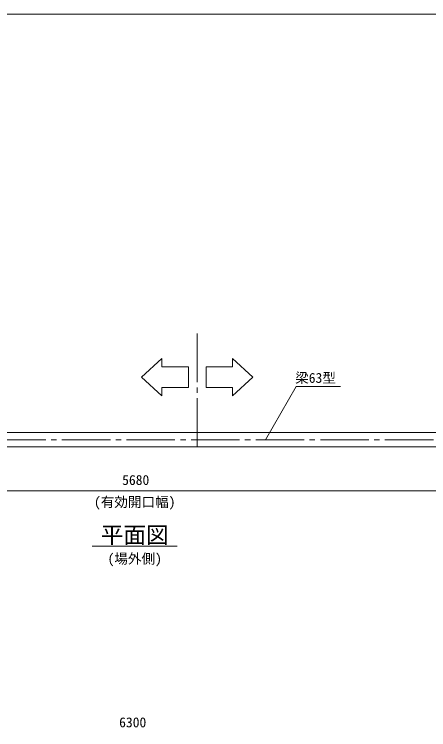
# Model space of a CAD drawing. Units: millimetres, scale not verified. Extents: x -27980 to -7855, y -14438 to 14438.
# Drawn here: x -22130 to -19205, y -5608 to -562 of the extents above; entities that cross this region are included whole.
import ezdxf
from ezdxf.enums import TextEntityAlignment as Align

# ---------------------------------------------------------------- set-up
doc = ezdxf.new("R2010")
doc.units = ezdxf.units.MM
doc.header["$LTSCALE"] = 38
doc.linetypes.add('CHAIN2', pattern=[12, 9, -1, 1, -1])
for name, color, linetype, lineweight in [('0-A_図面枠', 7, 'Continuous', 18), ('0-B_寸法', 3, 'Continuous', 18), ('1-2_通芯', 1, 'CHAIN2', 18), ('1-7_文字', 7, 'Continuous', 18), ('1-9_梁63', 7, 'Continuous', 18)]:
    doc.layers.add(name, color=color, linetype=linetype, lineweight=lineweight)
doc.styles.add('ＭＳ ゴシック', font='')
doc.styles.get('ＭＳ ゴシック').set_extended_font_data('MS Gothic')

msp = doc.modelspace()

# ---------------------------------------------------------------- linework, layer by layer
at = {"layer": '0-A_図面枠'}
msp.add_lwpolyline([(-27980.2, -562.5), (-7855.2, -562.5), (-7855.2, -14437.5), (-27980.2, -14437.5)], close=True, dxfattribs=at)
at = {"layer": '0-B_寸法'}
msp.add_line((-18474.2, -3923.25), (-24044.2, -3923.25), dxfattribs=at)
at = {"layer": '1-2_通芯'}
for p, q in [((-20839.2, -3612.5), (-20839.2, -2801.75)), ((-24530.2, -3562.5), (-17229.2, -3562.5))]:
    msp.add_line(p, q, dxfattribs=at)
at = {"layer": '1-7_文字'}
for p, q in [((-20357, -3562.5), (-20140.9, -3188.18)), ((-20140.9, -3188.18), (-20140.53, -3188.18)), ((-20140.53, -3188.18), (-19828.88, -3188.18)), ((-21580.2, -4312.5), (-20980.2, -4312.5))]:
    msp.add_line(p, q, dxfattribs=at)
for points in [[(-21232.38, -3121.03), (-21087.95, -2990.28), (-21087.95, -3048.18), (-20901.3, -3048.18), (-20901.3, -3194.18), (-21087.95, -3194.18), (-21087.95, -3252.08)], [(-20446.02, -3121.03), (-20590.45, -2990.28), (-20590.45, -3048.18), (-20777.1, -3048.18), (-20777.1, -3194.18), (-20590.45, -3194.18), (-20590.45, -3252.08)]]:
    msp.add_lwpolyline(points, close=True, dxfattribs=at)
at = {"layer": '1-9_梁63'}
msp.add_lwpolyline([(-24530.2, -3612.5), (-18030.2, -3612.5), (-18030.2, -3512.5), (-24530.2, -3512.5)], close=True, dxfattribs=at)

# ---------------------------------------------------------------- texts
at = {"layer": '0-B_寸法', "style": 'ＭＳ ゴシック'}
for s, p in [('5680', (-21369.15, -3902.85)), ('(有効開口幅)', (-21568.2, -4058.1)), ('6300', (-21390.35, -5612.1))]:
    msp.add_text(s, height=70.38, dxfattribs=at).set_placement(p, align=Align.BOTTOM_LEFT)
at = {"layer": '1-7_文字', "style": 'ＭＳ ゴシック'}
for s, height, p in [('梁63型', 70.38, (-20148.05, -3182.78)), ('平面図', 117.3, (-21520.2, -4328.5)), ('(場外側)', 70.38, (-21472.2, -4458.1))]:
    msp.add_text(s, height=height, dxfattribs=at).set_placement(p, align=Align.BOTTOM_LEFT)

doc.saveas('drawing.dxf')
